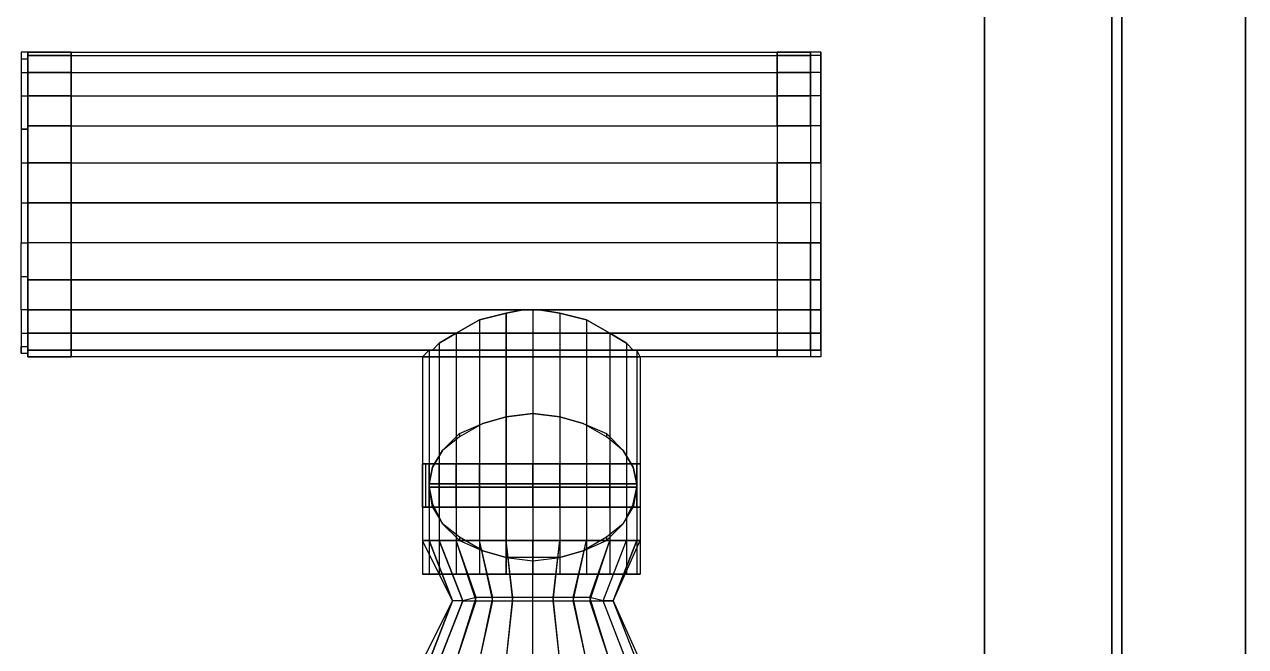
# Model space of a CAD drawing. Header units: metres. Extents: x 114 to 218, y 8 to 180.
# Drawn here: x 172.77 to 178.39, y 155.19 to 158.05 of the extents above; entities that cross this region are included whole.
import ezdxf

# ---------------------------------------------------------------- set-up
doc = ezdxf.new("R2010")
doc.units = ezdxf.units.M
doc.header["$MEASUREMENT"] = 0
for name, color, linetype in [('M-SA2S-Conn', 7, 'Continuous'), ('M-SA2S-Damp', 7, 'Continuous'), ('M-SA2S-Flex', 7, 'Continuous'), ('M-SA2S-Round', 7, 'Continuous'), ('S-3D-BEAM', 7, 'Continuous')]:
    doc.layers.add(name, color=color, linetype=linetype)

msp = doc.modelspace()

# ---------------------------------------------------------------- linework, layer by layer
at = {"layer": 'M-SA2S-Conn', "color": 5, "true_color": 0x0000ff}
for points in [[(172.788, 157.8882), (172.788, 157.919), (172.7572, 157.919), (172.7572, 157.8882), (172.788, 157.8882)], [(172.7572, 157.8882), (172.788, 157.8882)], [(172.7572, 157.8882), (172.7572, 157.8267), (172.788, 157.8267)], [(172.988, 157.919), (172.788, 157.919)], [(172.788, 157.7191), (172.788, 157.8267), (172.788, 157.8882), (172.788, 157.919)], [(172.788, 157.4114), (172.788, 157.5806), (172.788, 157.7191), (172.788, 157.8267), (172.788, 157.9036), (172.788, 157.919), (172.788, 157.9036), (172.788, 157.8267), (172.788, 157.7191), (172.788, 157.5806), (172.788, 157.4114), (172.788, 157.2268), (172.788, 157.0423), (172.788, 156.8731), (172.788, 156.7346), (172.788, 156.627), (172.788, 156.55), (172.788, 156.5193), (172.788, 156.55), (172.788, 156.627), (172.788, 156.7346), (172.788, 156.8731), (172.788, 157.0423), (172.788, 157.2268), (172.788, 157.4114)], [(172.788, 157.919), (172.788, 157.919)], [(172.788, 157.919), (172.788, 157.919)], [(172.988, 157.9036), (172.788, 157.9036)], [(172.988, 157.9036), (172.788, 157.9036)], [(172.788, 157.9036), (172.788, 157.9036)], [(172.788, 157.9036), (172.788, 157.9036)], [(172.788, 157.8882), (172.788, 157.8267), (172.788, 157.7191), (172.788, 157.5652), (172.788, 157.4114), (172.788, 157.2268), (172.788, 157.0423), (172.788, 156.8884), (172.788, 156.7346), (172.788, 156.627), (172.788, 156.5654)], [(172.788, 157.8882), (172.788, 157.8882)], [(172.788, 157.8882), (172.788, 157.8882)], [(172.988, 156.7346), (172.988, 156.627), (172.988, 156.55), (172.988, 156.5193), (172.988, 156.55), (172.988, 156.627), (172.988, 156.7346), (172.988, 156.8731), (172.988, 157.0423), (172.988, 157.2268), (172.988, 157.4114), (172.988, 157.5806), (172.988, 157.7191), (172.988, 157.8267), (172.988, 157.9036), (172.988, 157.919), (172.988, 157.9036), (172.988, 157.8267), (172.988, 157.7191), (172.988, 157.5806), (172.988, 157.4114), (172.988, 157.2268), (172.988, 157.0423), (172.988, 156.8731), (172.988, 156.7346)], [(172.988, 157.919), (172.988, 157.919)], [(172.988, 157.9036), (172.988, 157.9036)], [(172.988, 157.9036), (172.988, 157.9036)], [(172.7572, 157.8267), (172.788, 157.8267)], [(172.7572, 157.8267), (172.7572, 157.7191), (172.788, 157.7191)], [(172.788, 157.8267), (172.988, 157.8267)], [(172.988, 157.8267), (172.788, 157.8267)], [(172.788, 157.8267), (172.788, 157.8267)], [(172.788, 157.8267), (172.788, 157.8267)], [(172.788, 157.8267), (172.788, 157.8267)], [(172.788, 157.8267), (172.788, 157.8267)], [(172.988, 157.8267), (172.988, 157.8267)], [(172.988, 157.8267), (172.988, 157.8267)], [(172.7572, 157.7191), (172.788, 157.7191), (172.788, 157.5652), (172.7572, 157.5652), (172.7572, 157.4114), (172.788, 157.4114)], [(172.7572, 157.7191), (172.7572, 157.5652), (172.788, 157.5652)], [(172.788, 157.7191), (172.988, 157.7191)], [(172.988, 157.7191), (172.788, 157.7191)], [(172.788, 157.7191), (172.788, 157.7191)], [(172.788, 157.7191), (172.788, 157.7191)], [(172.788, 157.7191), (172.788, 157.7191)], [(172.788, 157.7191), (172.788, 157.7191)], [(172.988, 157.7191), (172.988, 157.7191)], [(172.988, 157.7191), (172.988, 157.7191)], [(172.7572, 157.5652), (172.7572, 157.4114), (172.788, 157.4114)], [(172.988, 157.5806), (172.788, 157.5806)], [(172.788, 157.5806), (172.988, 157.5806)], [(172.788, 157.5806), (172.788, 157.5806)], [(172.788, 157.5806), (172.788, 157.5806)], [(172.788, 156.5654), (172.788, 156.5347), (172.788, 156.5654), (172.788, 156.627), (172.788, 156.7346), (172.788, 156.8884), (172.788, 157.0423), (172.788, 157.2268), (172.788, 157.4114), (172.788, 157.5652)], [(172.788, 157.5652), (172.788, 157.5652)], [(172.788, 157.5652), (172.788, 157.5652)], [(172.988, 157.5806), (172.988, 157.5806)], [(172.988, 157.5806), (172.988, 157.5806)], [(172.7572, 157.4114), (172.7572, 157.2268), (172.788, 157.2268)], [(172.988, 157.4114), (172.788, 157.4114)], [(172.788, 157.4114), (172.988, 157.4114)], [(172.788, 157.4114), (172.788, 157.4114)], [(172.788, 157.4114), (172.788, 157.4114)], [(172.788, 157.4114), (172.788, 157.4114)], [(172.788, 157.4114), (172.788, 157.4114)], [(172.988, 157.4114), (172.988, 157.4114)], [(172.988, 157.4114), (172.988, 157.4114)], [(172.7572, 157.2268), (172.788, 157.2268)], [(172.7572, 157.2268), (172.7572, 157.0423), (172.788, 157.0423)], [(172.988, 157.2268), (172.788, 157.2268)], [(172.788, 157.2268), (172.988, 157.2268)], [(172.788, 157.2268), (172.788, 157.2268)], [(172.788, 157.2268), (172.788, 157.2268)], [(172.788, 157.2268), (172.788, 157.2268)], [(172.788, 157.2268), (172.788, 157.2268)], [(172.988, 157.2268), (172.988, 157.2268)], [(172.988, 157.2268), (172.988, 157.2268)], [(172.7572, 156.8884), (172.7572, 157.0423), (172.788, 157.0423)], [(172.988, 157.0423), (172.788, 157.0423)], [(172.988, 157.0423), (172.788, 157.0423)], [(172.788, 157.0423), (172.788, 157.0423)], [(172.788, 157.0423), (172.788, 157.0423)], [(172.788, 157.0423), (172.788, 157.0423)], [(172.788, 157.0423), (172.788, 157.0423)], [(172.988, 157.0423), (172.988, 157.0423)], [(172.988, 157.0423), (172.988, 157.0423)], [(172.788, 156.7346), (172.7572, 156.7346), (172.7572, 156.8884), (172.788, 156.8884)], [(172.7572, 156.8884), (172.788, 156.8884)], [(172.788, 156.8884), (172.788, 156.8884)], [(172.788, 156.8884), (172.788, 156.8884)], [(172.788, 156.8731), (172.988, 156.8731)], [(172.988, 156.8731), (172.788, 156.8731)], [(172.788, 156.8731), (172.788, 156.8731)], [(172.788, 156.8731), (172.788, 156.8731)], [(172.988, 156.8731), (172.988, 156.8731)], [(172.988, 156.8731), (172.988, 156.8731)], [(172.788, 156.7346), (172.7572, 156.7346), (172.7572, 156.627), (172.788, 156.627)], [(172.788, 156.7346), (172.988, 156.7346)], [(172.988, 156.7346), (172.788, 156.7346)], [(172.788, 156.7346), (172.788, 156.7346)], [(172.788, 156.7346), (172.788, 156.7346)], [(172.788, 156.7346), (172.788, 156.7346)], [(172.788, 156.7346), (172.788, 156.7346)], [(172.988, 156.7346), (172.988, 156.7346)], [(172.988, 156.7346), (172.988, 156.7346)], [(172.7572, 156.627), (172.788, 156.627)], [(172.7572, 156.627), (172.7572, 156.5654), (172.788, 156.5654)], [(172.788, 156.627), (172.988, 156.627)], [(172.988, 156.627), (172.788, 156.627)], [(172.788, 156.627), (172.788, 156.627)], [(172.788, 156.627), (172.788, 156.627)], [(172.788, 156.627), (172.788, 156.627)], [(172.788, 156.627), (172.788, 156.627)], [(172.988, 156.627), (172.988, 156.627)], [(172.988, 156.627), (172.988, 156.627)], [(172.7572, 156.5347), (172.7572, 156.5654), (172.788, 156.5654)], [(172.7572, 156.5654), (172.7572, 156.5347), (172.788, 156.5347)], [(172.788, 156.5654), (172.788, 156.5654)], [(172.788, 156.5654), (172.788, 156.5654)], [(172.788, 156.55), (172.988, 156.55)], [(172.988, 156.55), (172.788, 156.55)], [(172.788, 156.55), (172.788, 156.55)], [(172.788, 156.55), (172.788, 156.55)], [(172.788, 156.5347), (172.788, 156.5347)], [(172.988, 156.55), (172.988, 156.55)], [(172.988, 156.55), (172.988, 156.55)], [(172.788, 156.5193), (172.988, 156.5193)], [(172.788, 156.5193), (172.788, 156.5193)], [(172.988, 156.5193), (172.988, 156.5193)]]:
    msp.add_lwpolyline(points, dxfattribs=at)
at = {"layer": 'M-SA2S-Damp', "color": 1, "true_color": 0xff0000}
for points in [[(174.9876, 156.2424), (174.8799, 156.2116), (174.7723, 156.1501), (174.6953, 156.0886), (174.7723, 156.1655), (174.8799, 156.2116), (174.9876, 156.2424), (175.1106, 156.2578), (175.2337, 156.2424), (175.3414, 156.2116), (175.449, 156.1655), (175.526, 156.0886), (175.449, 156.1501), (175.3414, 156.2116), (175.2337, 156.2424), (175.1106, 156.2578), (174.9876, 156.2424)], [(175.1106, 156.2578), (175.1106, 156.2578)], [(175.1106, 156.2578), (175.1106, 156.2578)], [(174.8799, 156.2116), (174.8799, 156.2116)], [(174.8799, 156.2116), (174.8799, 156.2116)], [(174.9876, 156.2424), (174.9876, 156.2424)], [(174.9876, 156.2424), (174.9876, 156.2424)], [(175.2337, 156.2424), (175.2337, 156.2424)], [(175.2337, 156.2424), (175.2337, 156.2424)], [(175.3414, 156.2116), (175.3414, 156.2116)], [(175.3414, 156.2116), (175.3414, 156.2116)], [(174.7723, 156.1655), (174.7723, 156.1501)], [(174.7723, 156.1655), (174.7723, 156.1655)], [(174.7723, 156.1501), (174.7723, 156.1501)], [(175.449, 156.1655), (175.449, 156.1501)], [(175.449, 156.1655), (175.449, 156.1655)], [(175.449, 156.1501), (175.449, 156.1501)], [(174.6492, 156.0117), (174.6953, 156.0886), (174.6492, 156.0117)], [(174.6953, 156.0886), (174.6953, 156.0886)], [(175.526, 156.0886), (175.5721, 156.0117), (175.526, 156.0886)], [(175.526, 156.0886), (175.526, 156.0886)], [(174.6338, 156.0271), (174.6338, 155.8271), (174.603, 155.8271), (174.603, 156.0271), (174.6338, 156.0271)], [(174.603, 155.8271), (174.6338, 155.8271), (174.6338, 156.0271), (174.603, 156.0271)], [(174.603, 156.0271), (174.603, 156.0271)], [(174.6184, 155.8271), (174.6184, 156.0271), (174.6338, 156.0271), (174.6338, 155.8271), (174.6184, 155.8271)], [(174.6184, 155.8271), (174.6338, 155.8271), (174.6338, 156.0271), (174.6184, 156.0271)], [(174.6184, 156.0271), (174.6184, 156.0271)], [(174.6338, 156.0271), (174.68, 156.0271)], [(174.6338, 155.8271), (174.68, 155.8271), (174.68, 156.0271), (174.6338, 156.0271)], [(174.6338, 156.0271), (174.68, 156.0271), (174.68, 155.8271), (174.6338, 155.8271)], [(174.6338, 156.0271), (174.68, 156.0271)], [(174.6338, 156.0271), (174.6338, 156.0271)], [(174.6338, 156.0271), (174.6338, 156.0271)], [(174.6338, 156.0271), (174.6338, 156.0271)], [(174.6338, 156.0271), (174.6338, 156.0271)], [(174.7569, 155.8271), (174.68, 155.8271), (174.68, 156.0271), (174.7569, 156.0271)], [(174.7569, 156.0271), (174.68, 156.0271)], [(174.68, 156.0271), (174.7569, 156.0271)], [(174.7569, 156.0271), (174.68, 156.0271), (174.68, 155.8271), (174.7569, 155.8271)], [(174.68, 156.0271), (174.68, 156.0271)], [(174.68, 156.0271), (174.68, 156.0271)], [(174.68, 156.0271), (174.68, 156.0271)], [(174.68, 156.0271), (174.68, 156.0271)], [(174.8645, 155.8271), (174.7569, 155.8271), (174.7569, 156.0271), (174.8645, 156.0271)], [(174.8645, 155.8271), (174.8645, 156.0271), (174.7569, 156.0271), (174.7569, 155.8271), (174.8645, 155.8271)], [(174.8645, 156.0271), (174.8645, 155.8271), (174.7569, 155.8271), (174.7569, 156.0271), (174.8645, 156.0271)], [(174.8645, 156.0271), (174.7569, 156.0271), (174.7569, 155.8271), (174.8645, 155.8271)], [(174.7569, 156.0271), (174.7569, 156.0271)], [(174.7569, 156.0271), (174.7569, 156.0271)], [(174.7569, 156.0271), (174.7569, 156.0271)], [(174.7569, 156.0271), (174.7569, 156.0271)], [(174.8645, 155.8271), (174.8645, 156.0271), (174.9876, 156.0271), (174.9876, 155.8271), (174.8645, 155.8271)], [(174.8645, 155.8271), (174.9876, 155.8271), (174.9876, 156.0271), (174.8645, 156.0271)], [(174.8645, 156.0271), (174.9876, 156.0271), (174.9876, 155.8271), (174.8645, 155.8271)], [(174.9876, 156.0271), (174.8645, 156.0271), (174.8645, 155.8271), (174.9876, 155.8271)], [(174.8645, 156.0271), (174.8645, 156.0271)], [(174.8645, 156.0271), (174.8645, 156.0271)], [(174.8645, 156.0271), (174.8645, 156.0271)], [(174.8645, 156.0271), (174.8645, 156.0271)], [(174.9876, 156.0271), (175.1106, 156.0271), (175.1106, 155.8271), (175.2337, 155.8271), (175.2337, 156.0271), (175.1106, 156.0271)], [(174.9876, 155.8271), (175.1106, 155.8271), (175.1106, 156.0271), (174.9876, 156.0271)], [(174.9876, 156.0271), (175.1106, 156.0271), (175.1106, 155.8271), (174.9876, 155.8271)], [(175.1106, 156.0271), (174.9876, 156.0271), (174.9876, 155.8271), (175.1106, 155.8271)], [(174.9876, 156.0271), (174.9876, 156.0271)], [(174.9876, 156.0271), (174.9876, 156.0271)], [(174.9876, 156.0271), (174.9876, 156.0271)], [(174.9876, 156.0271), (174.9876, 156.0271)], [(175.2337, 156.0271), (175.1106, 156.0271)], [(175.1106, 156.0271), (175.2337, 156.0271), (175.2337, 155.8271), (175.1106, 155.8271)], [(175.2337, 156.0271), (175.1106, 156.0271), (175.1106, 155.8271), (175.2337, 155.8271)], [(175.1106, 156.0271), (175.1106, 156.0271)], [(175.1106, 156.0271), (175.1106, 156.0271)], [(175.1106, 156.0271), (175.1106, 156.0271)], [(175.1106, 156.0271), (175.1106, 156.0271)], [(175.2337, 156.0271), (175.3568, 156.0271), (175.3568, 155.8271), (175.2337, 155.8271)], [(175.3568, 156.0271), (175.2337, 156.0271), (175.2337, 155.8271), (175.3568, 155.8271)], [(175.2337, 156.0271), (175.3568, 156.0271), (175.3568, 155.8271), (175.2337, 155.8271)], [(175.3568, 156.0271), (175.2337, 156.0271), (175.2337, 155.8271), (175.3568, 155.8271)], [(175.2337, 156.0271), (175.2337, 156.0271)], [(175.2337, 156.0271), (175.2337, 156.0271)], [(175.2337, 156.0271), (175.2337, 156.0271)], [(175.2337, 156.0271), (175.2337, 156.0271)], [(175.3568, 156.0271), (175.4644, 156.0271), (175.4644, 155.8271), (175.3568, 155.8271)], [(175.4644, 155.8271), (175.4644, 156.0271), (175.3568, 156.0271), (175.3568, 155.8271), (175.4644, 155.8271)], [(175.3568, 156.0271), (175.4644, 156.0271), (175.4644, 155.8271), (175.3568, 155.8271)], [(175.3568, 156.0271), (175.3568, 155.8271), (175.4644, 155.8271), (175.4644, 156.0271), (175.3568, 156.0271)], [(175.3568, 156.0271), (175.3568, 156.0271)], [(175.3568, 156.0271), (175.3568, 156.0271)], [(175.3568, 156.0271), (175.3568, 156.0271)], [(175.3568, 156.0271), (175.3568, 156.0271)], [(175.4644, 156.0271), (175.5413, 156.0271), (175.5413, 155.8271), (175.4644, 155.8271)], [(175.5413, 156.0271), (175.4644, 156.0271)], [(175.4644, 156.0271), (175.5413, 156.0271), (175.5413, 155.8271), (175.4644, 155.8271)], [(175.4644, 156.0271), (175.5413, 156.0271), (175.5875, 156.0271), (175.5413, 156.0271), (175.5413, 155.8271), (175.5875, 155.8271), (175.5413, 155.8271), (175.4644, 155.8271)], [(175.4644, 156.0271), (175.4644, 156.0271)], [(175.4644, 156.0271), (175.4644, 156.0271)], [(175.4644, 156.0271), (175.4644, 156.0271)], [(175.4644, 156.0271), (175.4644, 156.0271)], [(175.5413, 156.0271), (175.5875, 156.0271)], [(175.5875, 156.0271), (175.5413, 156.0271), (175.5413, 155.8271), (175.5875, 155.8271)], [(175.5413, 156.0271), (175.5413, 156.0271)], [(175.5413, 156.0271), (175.5413, 156.0271)], [(175.5413, 156.0271), (175.5413, 156.0271)], [(175.5413, 156.0271), (175.5413, 156.0271)], [(175.5875, 155.8271), (175.5875, 156.0271), (175.6029, 156.0271), (175.6029, 155.8271), (175.5875, 155.8271)], [(175.6029, 156.0271), (175.5875, 156.0271), (175.5875, 155.8271), (175.6029, 155.8271)], [(175.6029, 156.0271), (175.6029, 155.8271), (175.5875, 155.8271), (175.5875, 156.0271), (175.6029, 156.0271)], [(175.6029, 156.0271), (175.5875, 156.0271), (175.5875, 155.8271), (175.6029, 155.8271)], [(175.5875, 156.0271), (175.5875, 156.0271)], [(175.5875, 156.0271), (175.5875, 156.0271)], [(175.5875, 156.0271), (175.5875, 156.0271)], [(175.5875, 156.0271), (175.5875, 156.0271)], [(175.6029, 156.0271), (175.6029, 156.0271)], [(175.6029, 156.0271), (175.6029, 156.0271)], [(174.6492, 156.0117), (174.6338, 155.9348), (174.6492, 156.0117)], [(175.5875, 155.9348), (175.5721, 156.0117), (175.5875, 155.9348), (174.6338, 155.9348)], [(174.6492, 156.0117), (174.6492, 156.0117)], [(175.5721, 156.0117), (175.5721, 156.0117)], [(175.5721, 156.0117), (175.5721, 156.0117)], [(174.6338, 155.9348), (175.5875, 155.9348)], [(174.6338, 155.9194), (174.6492, 155.8425), (174.6492, 155.8271), (174.6338, 155.9194), (175.5875, 155.9194), (175.5875, 155.9348), (174.6338, 155.9348)], [(174.6338, 155.9348), (174.6338, 155.9348), (174.6338, 155.9194)], [(174.6338, 155.9348), (174.6338, 155.9348), (175.5875, 155.9348), (174.6338, 155.9348), (175.5875, 155.9348)], [(174.6338, 155.9348), (175.5875, 155.9348), (174.6338, 155.9348), (175.5875, 155.9348), (175.5875, 155.9194), (174.6338, 155.9194), (174.6338, 155.9348)], [(174.6338, 155.9348), (174.6338, 155.9348)], [(174.6338, 155.9348), (174.6338, 155.9348)], [(174.6338, 155.9348), (174.6338, 155.9348)], [(174.6338, 155.9348), (174.6338, 155.9348)], [(174.6338, 155.9348), (174.6338, 155.9348)], [(174.6338, 155.9348), (174.6338, 155.9348)], [(174.6338, 155.9348), (174.6338, 155.9348)], [(175.5875, 155.9194), (174.6338, 155.9194)], [(174.6338, 155.9194), (175.5875, 155.9194), (174.6338, 155.9194)], [(175.5875, 155.9194), (175.5875, 155.9194), (174.6338, 155.9194), (174.6338, 155.9194)], [(174.6338, 155.9194), (175.5875, 155.9194), (174.6338, 155.9194), (175.5875, 155.9194), (174.6338, 155.9194), (175.5875, 155.9194)], [(174.6338, 155.9194), (174.6338, 155.9194)], [(174.6338, 155.9194), (174.6338, 155.9194)], [(174.6338, 155.9194), (174.6338, 155.9194)], [(174.6338, 155.9194), (174.6338, 155.9194)], [(174.6338, 155.9194), (174.6338, 155.9194)], [(174.6338, 155.9194), (174.6338, 155.9194)], [(174.6338, 155.9194), (174.6338, 155.9194)], [(175.5721, 155.8271), (175.5721, 155.8425), (175.5875, 155.9194), (175.5721, 155.8271)], [(175.5875, 155.9348), (175.5875, 155.9348)], [(175.5875, 155.9348), (175.5875, 155.9348)], [(175.5875, 155.9348), (175.5875, 155.9348)], [(175.5875, 155.9348), (175.5875, 155.9348)], [(175.5875, 155.9348), (175.5875, 155.9348)], [(175.5875, 155.9348), (175.5875, 155.9348)], [(175.5875, 155.9348), (175.5875, 155.9348)], [(175.5875, 155.9348), (175.5875, 155.9348)], [(175.5875, 155.9348), (175.5875, 155.9348)], [(175.5875, 155.9348), (175.5875, 155.9348)], [(175.5875, 155.9194), (175.5875, 155.9194)], [(175.5875, 155.9194), (175.5875, 155.9194)], [(175.5875, 155.9194), (175.5875, 155.9194)], [(175.5875, 155.9194), (175.5875, 155.9194)], [(175.5875, 155.9194), (175.5875, 155.9194)], [(175.5875, 155.9194), (175.5875, 155.9194)], [(175.5875, 155.9194), (175.5875, 155.9194)], [(174.603, 155.8271), (174.603, 155.8271)], [(174.6184, 155.8271), (174.6184, 155.8271)], [(174.68, 155.8271), (174.6338, 155.8271)], [(174.68, 155.8271), (174.6338, 155.8271)], [(174.6338, 155.8271), (174.6338, 155.8271)], [(174.6338, 155.8271), (174.6338, 155.8271)], [(174.6338, 155.8271), (174.6338, 155.8271)], [(174.6338, 155.8271), (174.6338, 155.8271)], [(174.6492, 155.8425), (174.6953, 155.7502)], [(174.6492, 155.8425), (174.6492, 155.8425)], [(174.6492, 155.8271), (174.6953, 155.7502), (174.7723, 155.6733), (174.8799, 155.6271), (174.9876, 155.5964), (175.1106, 155.581), (175.2337, 155.5964), (175.3414, 155.6271), (175.449, 155.6733), (175.526, 155.7502), (175.5721, 155.8271)], [(174.6492, 155.8271), (174.6492, 155.8271)], [(174.68, 155.8271), (174.7569, 155.8271)], [(174.7569, 155.8271), (174.68, 155.8271)], [(174.68, 155.8271), (174.68, 155.8271)], [(174.68, 155.8271), (174.68, 155.8271)], [(174.68, 155.8271), (174.68, 155.8271)], [(174.68, 155.8271), (174.68, 155.8271)], [(175.5721, 155.8425), (175.526, 155.7502), (175.449, 155.6887), (175.3414, 155.6271), (175.2337, 155.5964), (175.1106, 155.5964), (174.9876, 155.5964), (174.8799, 155.6271), (174.7723, 155.6887), (174.6953, 155.7502)], [(174.7569, 155.8271), (174.7569, 155.8271)], [(174.7569, 155.8271), (174.7569, 155.8271)], [(174.7569, 155.8271), (174.7569, 155.8271)], [(174.7569, 155.8271), (174.7569, 155.8271)], [(174.8645, 155.8271), (174.8645, 155.8271)], [(174.8645, 155.8271), (174.8645, 155.8271)], [(174.8645, 155.8271), (174.8645, 155.8271)], [(174.8645, 155.8271), (174.8645, 155.8271)], [(174.9876, 155.8271), (175.1106, 155.8271)], [(174.9876, 155.8271), (174.9876, 155.8271)], [(174.9876, 155.8271), (174.9876, 155.8271)], [(174.9876, 155.8271), (174.9876, 155.8271)], [(174.9876, 155.8271), (174.9876, 155.8271)], [(175.1106, 155.8271), (175.2337, 155.8271)], [(175.1106, 155.8271), (175.1106, 155.8271)], [(175.1106, 155.8271), (175.1106, 155.8271)], [(175.1106, 155.8271), (175.1106, 155.8271)], [(175.1106, 155.8271), (175.1106, 155.8271)], [(175.2337, 155.8271), (175.2337, 155.8271)], [(175.2337, 155.8271), (175.2337, 155.8271)], [(175.2337, 155.8271), (175.2337, 155.8271)], [(175.2337, 155.8271), (175.2337, 155.8271)], [(175.3568, 155.8271), (175.3568, 155.8271)], [(175.3568, 155.8271), (175.3568, 155.8271)], [(175.3568, 155.8271), (175.3568, 155.8271)], [(175.3568, 155.8271), (175.3568, 155.8271)], [(175.4644, 155.8271), (175.5413, 155.8271)], [(175.4644, 155.8271), (175.4644, 155.8271)], [(175.4644, 155.8271), (175.4644, 155.8271)], [(175.4644, 155.8271), (175.4644, 155.8271)], [(175.4644, 155.8271), (175.4644, 155.8271)], [(175.5875, 155.8271), (175.5413, 155.8271)], [(175.5413, 155.8271), (175.5413, 155.8271)], [(175.5413, 155.8271), (175.5413, 155.8271)], [(175.5413, 155.8271), (175.5413, 155.8271)], [(175.5413, 155.8271), (175.5413, 155.8271)], [(175.5721, 155.8425), (175.5721, 155.8425)], [(175.5721, 155.8271), (175.5721, 155.8271)], [(175.5875, 155.8271), (175.5875, 155.8271)], [(175.5875, 155.8271), (175.5875, 155.8271)], [(175.5875, 155.8271), (175.5875, 155.8271)], [(175.5875, 155.8271), (175.5875, 155.8271)], [(175.6029, 155.8271), (175.6029, 155.8271)], [(175.6029, 155.8271), (175.6029, 155.8271)], [(174.6953, 155.7502), (174.6953, 155.7502)], [(175.526, 155.7502), (175.526, 155.7502)], [(174.7723, 155.6887), (174.7723, 155.6733)], [(174.7723, 155.6887), (174.7723, 155.6887)], [(175.449, 155.6887), (175.449, 155.6733)], [(175.449, 155.6887), (175.449, 155.6887)], [(174.7723, 155.6733), (174.7723, 155.6733)], [(175.449, 155.6733), (175.449, 155.6733)], [(174.8799, 155.6271), (174.8799, 155.6271)], [(174.8799, 155.6271), (174.8799, 155.6271)], [(174.9876, 155.5964), (174.9876, 155.5964)], [(174.9876, 155.5964), (174.9876, 155.5964)], [(175.1106, 155.5964), (175.1106, 155.581)], [(175.1106, 155.5964), (175.1106, 155.5964)], [(175.1106, 155.581), (175.1106, 155.581)], [(175.2337, 155.5964), (175.2337, 155.5964)], [(175.2337, 155.5964), (175.2337, 155.5964)], [(175.3414, 155.6271), (175.3414, 155.6271)], [(175.3414, 155.6271), (175.3414, 155.6271)]]:
    msp.add_lwpolyline(points, dxfattribs=at)
at = {"layer": 'M-SA2S-Flex', "color": 5, "true_color": 0x0000ff}
for points in [[(174.7876, 155.3964), (174.7415, 155.3964), (174.603, 155.6733)], [(175.1106, 155.6733), (175.2337, 155.6733), (175.3568, 155.6733), (175.4644, 155.6733), (175.5413, 155.6733), (175.5875, 155.6733), (175.6029, 155.6733), (175.5875, 155.6733), (175.5413, 155.6733), (175.4644, 155.6733), (175.3568, 155.6733), (175.2337, 155.6733), (175.1106, 155.6733), (174.9876, 155.6733), (174.8645, 155.6733), (174.7569, 155.6733), (174.68, 155.6733), (174.6338, 155.6733), (174.603, 155.6733), (174.6338, 155.6733), (174.68, 155.6733), (174.7569, 155.6733), (174.8645, 155.6733), (174.9876, 155.6733), (175.1106, 155.6733)], [(174.603, 155.6733), (174.603, 155.6733)], [(174.68, 155.6733), (174.7876, 155.3964), (174.7415, 155.3964), (174.6338, 155.6733)], [(174.6338, 155.6733), (174.7415, 155.3964)], [(174.6338, 155.6733), (174.6338, 155.6733)], [(174.6338, 155.6733), (174.6338, 155.6733)], [(174.8492, 155.4118), (174.7876, 155.3964), (174.68, 155.6733)], [(174.68, 155.6733), (174.68, 155.6733)], [(174.68, 155.6733), (174.68, 155.6733)], [(174.7876, 155.3964), (174.8492, 155.3964), (174.7569, 155.6733)], [(174.9261, 155.4118), (174.8492, 155.4118), (174.7569, 155.6733)], [(174.7569, 155.6733), (174.7569, 155.6733)], [(174.7569, 155.6733), (174.7569, 155.6733)], [(174.8492, 155.3964), (174.9261, 155.3964), (174.8645, 155.6733)], [(175.0184, 155.4118), (174.9261, 155.4118), (174.8645, 155.6733)], [(174.8645, 155.6733), (174.8645, 155.6733)], [(174.8645, 155.6733), (174.8645, 155.6733)], [(174.9261, 155.3964), (175.0184, 155.3964), (174.9876, 155.6733)], [(175.1106, 155.4118), (175.0184, 155.4118), (174.9876, 155.6733)], [(174.9876, 155.6733), (174.9876, 155.6733)], [(174.9876, 155.6733), (174.9876, 155.6733)], [(175.0184, 155.3964), (175.1106, 155.3964), (175.1106, 155.6733)], [(175.1106, 155.3964), (175.2029, 155.3964), (175.2337, 155.6733)], [(175.2029, 155.4118), (175.1106, 155.4118), (175.1106, 155.6733)], [(175.1106, 155.6733), (175.1106, 155.6733)], [(175.1106, 155.6733), (175.1106, 155.6733)], [(175.2029, 155.3964), (175.2952, 155.3964), (175.3568, 155.6733)], [(175.2952, 155.4118), (175.2029, 155.4118), (175.2337, 155.6733)], [(175.2337, 155.6733), (175.2337, 155.6733)], [(175.2337, 155.6733), (175.2337, 155.6733)], [(175.2952, 155.3964), (175.3721, 155.3964), (175.4644, 155.6733)], [(175.3721, 155.4118), (175.2952, 155.4118), (175.3568, 155.6733)], [(175.3568, 155.6733), (175.3568, 155.6733)], [(175.3568, 155.6733), (175.3568, 155.6733)], [(175.3721, 155.3964), (175.4337, 155.3964), (175.5413, 155.6733)], [(175.4337, 155.3964), (175.3721, 155.4118), (175.4644, 155.6733)], [(175.4337, 155.3964), (175.4798, 155.3964), (175.5875, 155.6733)], [(175.4798, 155.3964), (175.4337, 155.3964), (175.5413, 155.6733)], [(175.4644, 155.6733), (175.4644, 155.6733)], [(175.4644, 155.6733), (175.4644, 155.6733)], [(175.5875, 155.6733), (175.4798, 155.3964), (175.6029, 155.6733)], [(175.5413, 155.6733), (175.5413, 155.6733)], [(175.5413, 155.6733), (175.5413, 155.6733)], [(175.5875, 155.6733), (175.5875, 155.6733)], [(175.5875, 155.6733), (175.5875, 155.6733)], [(175.6029, 155.6733), (175.6029, 155.6733)], [(174.8645, 155.1195), (174.7569, 155.1195), (174.8492, 155.4118)], [(174.8492, 155.4118), (174.8492, 155.4118)], [(174.9876, 155.1195), (174.8645, 155.1195), (174.9261, 155.4118)], [(174.9261, 155.4118), (174.9261, 155.4118)], [(175.1106, 155.1195), (174.9876, 155.1195), (175.0184, 155.4118)], [(175.0184, 155.4118), (175.0184, 155.4118)], [(175.2337, 155.1195), (175.1106, 155.1195), (175.1106, 155.4118)], [(175.1106, 155.4118), (175.1106, 155.4118)], [(175.3568, 155.1195), (175.2337, 155.1195), (175.2029, 155.4118)], [(175.2029, 155.4118), (175.2029, 155.4118)], [(175.4644, 155.1195), (175.3568, 155.1195), (175.2952, 155.4118)], [(175.2952, 155.4118), (175.2952, 155.4118)], [(175.5413, 155.1195), (175.4644, 155.1195), (175.3721, 155.4118)], [(175.3721, 155.4118), (175.3721, 155.4118)], [(174.7876, 155.3964), (174.68, 155.1195), (174.6338, 155.1195), (174.7415, 154.8273), (174.7415, 154.8427), (174.603, 155.1195), (174.6338, 155.1195), (174.7415, 155.3964)], [(174.603, 155.1195), (174.7415, 155.3964), (174.6338, 155.1195), (174.603, 155.1195)], [(174.68, 155.1195), (174.7569, 155.1195), (174.8492, 155.3964)], [(174.7569, 155.1195), (174.68, 155.1195), (174.7876, 155.3964)], [(174.7415, 155.3964), (174.7415, 155.3964)], [(174.7415, 155.3964), (174.7415, 155.3964)], [(174.7569, 155.1195), (174.8645, 155.1195), (174.9261, 155.3964)], [(174.7876, 155.3964), (174.7876, 155.3964)], [(174.7876, 155.3964), (174.7876, 155.3964)], [(174.8492, 155.3964), (174.8492, 155.3964)], [(174.8645, 155.1195), (174.9876, 155.1195), (175.0184, 155.3964)], [(174.9261, 155.3964), (174.9261, 155.3964)], [(174.9876, 155.1195), (175.1106, 155.1195), (175.1106, 155.3964)], [(175.0184, 155.3964), (175.0184, 155.3964)], [(175.1106, 155.1195), (175.2337, 155.1195), (175.2029, 155.3964)], [(175.1106, 155.3964), (175.1106, 155.3964)], [(175.2029, 155.3964), (175.2029, 155.3964)], [(175.2337, 155.1195), (175.3568, 155.1195), (175.2952, 155.3964)], [(175.2952, 155.3964), (175.2952, 155.3964)], [(175.3568, 155.1195), (175.4644, 155.1195), (175.3721, 155.3964)], [(175.3721, 155.3964), (175.3721, 155.3964)], [(175.4644, 155.1195), (175.5413, 155.1195), (175.4337, 155.3964)], [(175.5875, 155.1195), (175.5413, 155.1195), (175.4337, 155.3964)], [(175.4337, 155.3964), (175.4337, 155.3964)], [(175.4337, 155.3964), (175.4337, 155.3964)], [(175.5413, 155.1195), (175.5875, 155.1195), (175.4798, 155.3964), (175.6029, 155.1195), (175.5875, 155.1195)], [(175.6029, 155.1195), (175.5875, 155.1195), (175.4798, 155.3964)], [(175.4798, 155.3964), (175.4798, 155.3964)]]:
    msp.add_lwpolyline(points, dxfattribs=at)
at = {"layer": 'M-SA2S-Round', "color": 5, "true_color": 0x0000ff}
for points in [[(172.788, 157.0423), (172.788, 157.2268), (172.788, 157.4114), (172.788, 157.5806), (172.788, 157.7191), (172.788, 157.8267), (172.788, 157.9036), (172.788, 157.919), (172.788, 157.9036), (172.788, 157.8267), (172.788, 157.7191), (172.788, 157.5806)], [(172.788, 157.919), (176.3873, 157.919)], [(172.788, 157.919), (172.788, 157.919)], [(172.788, 157.9036), (176.3873, 157.9036)], [(172.788, 157.9036), (176.3873, 157.9036)], [(172.788, 157.9036), (172.788, 157.9036)], [(172.788, 157.9036), (172.788, 157.9036)], [(176.4335, 157.8267), (176.4335, 157.9036), (176.2335, 157.9036), (176.2335, 157.919)], [(176.4335, 157.9036), (176.4335, 157.919), (176.2335, 157.919), (176.2335, 157.9036)], [(176.4335, 157.919), (176.4335, 157.9036), (176.2335, 157.9036), (176.2335, 157.8267)], [(176.2335, 157.919), (176.2335, 157.919)], [(176.4335, 157.7191), (176.4335, 157.8267), (176.2335, 157.8267), (176.2335, 157.9036)], [(176.4335, 157.9036), (176.4335, 157.8267), (176.2335, 157.8267), (176.2335, 157.7191)], [(176.2335, 157.9036), (176.2335, 157.9036)], [(176.2335, 157.9036), (176.2335, 157.9036)], [(176.3873, 157.5806), (176.3873, 157.7191), (176.3873, 157.8267), (176.3873, 157.9036), (176.3873, 157.919), (176.3873, 157.9036), (176.3873, 157.8267), (176.3873, 157.7191), (176.3873, 157.5806), (176.3873, 157.4114), (176.3873, 157.2268), (176.3873, 157.0423)], [(176.3873, 157.919), (176.3873, 157.919)], [(176.3873, 157.9036), (176.3873, 157.9036)], [(176.3873, 157.9036), (176.3873, 157.9036)], [(176.4335, 157.919), (176.4335, 157.919)], [(176.4335, 157.9036), (176.4335, 157.9036)], [(176.4335, 157.9036), (176.4335, 157.9036)], [(172.788, 157.8267), (176.3873, 157.8267)], [(172.788, 157.8267), (176.3873, 157.8267)], [(172.788, 157.8267), (172.788, 157.8267)], [(172.788, 157.8267), (172.788, 157.8267)], [(176.4335, 157.5806), (176.4335, 157.7191), (176.2335, 157.7191), (176.2335, 157.8267)], [(176.4335, 157.8267), (176.4335, 157.7191), (176.2335, 157.7191), (176.2335, 157.5806)], [(176.2335, 157.8267), (176.2335, 157.8267)], [(176.2335, 157.8267), (176.2335, 157.8267)], [(176.3873, 157.8267), (176.3873, 157.8267)], [(176.3873, 157.8267), (176.3873, 157.8267)], [(176.4335, 157.8267), (176.4335, 157.8267)], [(176.4335, 157.8267), (176.4335, 157.8267)], [(172.788, 157.7191), (176.3873, 157.7191)], [(172.788, 157.7191), (176.3873, 157.7191)], [(172.788, 157.7191), (172.788, 157.7191)], [(172.788, 157.7191), (172.788, 157.7191)], [(176.4335, 157.4114), (176.4335, 157.5806), (176.2335, 157.5806), (176.2335, 157.7191)], [(176.4335, 157.7191), (176.4335, 157.5806), (176.2335, 157.5806), (176.2335, 157.4114)], [(176.2335, 157.7191), (176.2335, 157.7191)], [(176.2335, 157.7191), (176.2335, 157.7191)], [(176.3873, 157.7191), (176.3873, 157.7191)], [(176.3873, 157.7191), (176.3873, 157.7191)], [(176.4335, 157.7191), (176.4335, 157.7191)], [(176.4335, 157.7191), (176.4335, 157.7191)], [(172.788, 157.4114), (172.788, 157.5806), (176.3873, 157.5806), (176.3873, 157.4114)], [(172.788, 157.5806), (176.3873, 157.5806)], [(172.788, 157.5806), (172.788, 157.5806)], [(172.788, 157.5806), (172.788, 157.5806)], [(176.2335, 157.5806), (176.2335, 157.4114), (176.4335, 157.4114), (176.4335, 157.2268), (176.2335, 157.2268), (176.2335, 157.4114)], [(176.4335, 157.5806), (176.4335, 157.4114), (176.2335, 157.4114), (176.2335, 157.2268)], [(176.2335, 157.5806), (176.2335, 157.5806)], [(176.2335, 157.5806), (176.2335, 157.5806)], [(176.3873, 157.5806), (176.3873, 157.5806)], [(176.3873, 157.5806), (176.3873, 157.5806)], [(176.4335, 157.5806), (176.4335, 157.5806)], [(176.4335, 157.5806), (176.4335, 157.5806)], [(172.788, 157.2268), (172.788, 157.4114), (176.3873, 157.4114), (176.3873, 157.2268)], [(172.788, 157.4114), (176.3873, 157.4114)], [(172.788, 157.4114), (172.788, 157.4114)], [(172.788, 157.4114), (172.788, 157.4114)], [(176.4335, 157.4114), (176.4335, 157.2268), (176.2335, 157.2268), (176.2335, 157.0423)], [(176.2335, 157.4114), (176.2335, 157.4114)], [(176.2335, 157.4114), (176.2335, 157.4114)], [(176.3873, 157.4114), (176.3873, 157.4114)], [(176.3873, 157.4114), (176.3873, 157.4114)], [(176.4335, 157.4114), (176.4335, 157.4114)], [(176.4335, 157.4114), (176.4335, 157.4114)], [(176.3873, 157.2268), (172.788, 157.2268)], [(172.788, 157.0423), (172.788, 157.2268), (176.3873, 157.2268), (176.3873, 157.0423), (172.788, 157.0423)], [(172.788, 157.2268), (172.788, 157.2268)], [(172.788, 157.2268), (172.788, 157.2268)], [(176.2335, 157.2268), (176.2335, 157.0423), (176.2335, 156.8731), (176.2335, 156.7346), (176.2335, 156.627), (176.2335, 156.55)], [(176.4335, 157.2268), (176.4335, 157.0423), (176.2335, 157.0423), (176.2335, 156.8731)], [(176.2335, 157.0423), (176.4335, 157.0423), (176.4335, 157.2268)], [(176.2335, 157.2268), (176.2335, 157.2268)], [(176.2335, 157.2268), (176.2335, 157.2268)], [(176.3873, 157.2268), (176.3873, 157.2268)], [(176.3873, 157.2268), (176.3873, 157.2268)], [(176.4335, 157.2268), (176.4335, 157.2268)], [(176.4335, 157.2268), (176.4335, 157.2268)], [(172.788, 157.0423), (172.788, 156.8731), (176.3873, 156.8731), (176.3873, 157.0423), (172.788, 157.0423)], [(176.3873, 156.8731), (176.3873, 156.7346), (172.788, 156.7346), (172.788, 156.8731), (172.788, 157.0423)], [(176.3873, 157.0423), (176.3873, 156.8731), (172.788, 156.8731)], [(172.788, 157.0423), (172.788, 157.0423)], [(172.788, 157.0423), (172.788, 157.0423)], [(176.4335, 157.0423), (176.4335, 156.8731), (176.2335, 156.8731), (176.2335, 156.7346)], [(176.2335, 157.0423), (176.2335, 157.0423)], [(176.2335, 157.0423), (176.2335, 157.0423)], [(176.3873, 157.0423), (176.3873, 157.0423)], [(176.3873, 157.0423), (176.3873, 157.0423)], [(176.4335, 156.55), (176.4335, 156.627), (176.4335, 156.7346), (176.4335, 156.8731), (176.4335, 157.0423)], [(176.4335, 157.0423), (176.4335, 157.0423)], [(176.4335, 157.0423), (176.4335, 157.0423)], [(172.788, 156.8731), (172.788, 156.7346), (176.3873, 156.7346), (176.3873, 156.8731)], [(172.788, 156.8731), (172.788, 156.8731)], [(172.788, 156.8731), (172.788, 156.8731)], [(176.4335, 156.8731), (176.4335, 156.7346), (176.2335, 156.7346), (176.2335, 156.627)], [(176.2335, 156.8731), (176.4335, 156.8731)], [(176.2335, 156.8731), (176.2335, 156.8731)], [(176.2335, 156.8731), (176.2335, 156.8731)], [(176.3873, 156.8731), (176.3873, 156.8731)], [(176.3873, 156.8731), (176.3873, 156.8731)], [(176.4335, 156.8731), (176.4335, 156.8731)], [(176.4335, 156.8731), (176.4335, 156.8731)], [(172.788, 156.7346), (172.788, 156.627), (176.3873, 156.627), (176.3873, 156.7346)], [(176.3873, 156.627), (176.3873, 156.55), (172.788, 156.55), (172.788, 156.627), (172.788, 156.7346)], [(176.3873, 156.7346), (176.3873, 156.627), (172.788, 156.627)], [(172.788, 156.7346), (172.788, 156.7346)], [(172.788, 156.7346), (172.788, 156.7346)], [(175.0645, 156.7346), (174.9876, 156.7192), (174.8645, 156.6885), (174.7569, 156.627), (175.4644, 156.627), (175.3568, 156.6885), (175.2337, 156.7192), (175.1414, 156.7346)], [(174.7569, 156.627), (174.8645, 156.6885), (174.9876, 156.7192), (175.0645, 156.7346), (175.1106, 156.7346), (175.1414, 156.7346)], [(174.9876, 155.5195), (174.9876, 156.7192)], [(174.9876, 156.7192), (174.9876, 155.5195)], [(174.9876, 156.7192), (174.9876, 156.7192)], [(174.9876, 156.7192), (174.9876, 156.7192)], [(175.0645, 156.7346), (175.1414, 156.7346), (175.1106, 156.7346), (175.0645, 156.7346)], [(175.0645, 156.7346), (175.1414, 156.7346), (175.2337, 156.7192), (175.3568, 156.6885), (175.4644, 156.627)], [(175.0645, 156.7346), (175.0645, 156.7346)], [(175.0645, 156.7346), (175.0645, 156.7346)], [(175.1106, 156.7346), (175.1106, 155.5195)], [(175.1106, 156.7346), (175.1106, 155.5195)], [(175.1106, 156.7346), (175.1106, 156.7346)], [(175.1106, 156.7346), (175.1106, 156.7346)], [(175.1414, 156.7346), (175.1414, 156.7346)], [(175.1414, 156.7346), (175.1414, 156.7346)], [(175.2337, 156.7192), (175.2337, 155.5195)], [(175.2337, 156.7192), (175.2337, 155.5195)], [(175.2337, 156.7192), (175.2337, 156.7192)], [(175.2337, 156.7192), (175.2337, 156.7192)], [(176.4335, 156.7346), (176.4335, 156.627), (176.2335, 156.627), (176.2335, 156.55)], [(176.2335, 156.7346), (176.4335, 156.7346)], [(176.2335, 156.7346), (176.2335, 156.7346)], [(176.2335, 156.7346), (176.2335, 156.7346)], [(176.3873, 156.7346), (176.3873, 156.7346)], [(176.3873, 156.7346), (176.3873, 156.7346)], [(176.4335, 156.7346), (176.4335, 156.7346)], [(176.4335, 156.7346), (176.4335, 156.7346)], [(174.8645, 156.6885), (174.8645, 155.5195)], [(174.8645, 156.6885), (174.8645, 155.5195)], [(174.8645, 156.6885), (174.8645, 156.6885)], [(174.8645, 156.6885), (174.8645, 156.6885)], [(175.3568, 156.6885), (175.3568, 155.5195)], [(175.3568, 156.6885), (175.3568, 155.5195)], [(175.3568, 156.6885), (175.3568, 156.6885)], [(175.3568, 156.6885), (175.3568, 156.6885)], [(172.788, 156.627), (172.788, 156.55)], [(172.788, 156.627), (172.788, 156.627)], [(172.788, 156.627), (172.788, 156.627)], [(174.7569, 156.627), (174.68, 156.5808), (174.6492, 156.55), (175.5721, 156.55), (175.5413, 156.5808), (175.4644, 156.627)], [(174.6492, 156.55), (174.68, 156.5808), (174.7569, 156.627), (175.4644, 156.627), (175.5413, 156.5808), (175.5721, 156.55)], [(174.7569, 156.627), (174.7569, 155.5195)], [(174.7569, 156.627), (174.7569, 155.5195)], [(174.7569, 156.627), (174.7569, 156.627)], [(174.7569, 156.627), (174.7569, 156.627)], [(174.7569, 156.627), (174.7569, 156.627)], [(175.4644, 156.627), (175.4644, 155.5195)], [(175.4644, 156.627), (175.4644, 155.5195)], [(175.4644, 156.627), (175.4644, 156.627)], [(175.4644, 156.627), (175.4644, 156.627)], [(175.4644, 156.627), (175.4644, 156.627)], [(175.4644, 156.627), (175.4644, 156.627)], [(176.4335, 156.627), (176.4335, 156.55), (176.2335, 156.55), (176.2335, 156.5193)], [(176.2335, 156.627), (176.4335, 156.627)], [(176.2335, 156.627), (176.2335, 156.627)], [(176.2335, 156.627), (176.2335, 156.627)], [(176.3873, 156.55), (176.3873, 156.627)], [(176.3873, 156.627), (176.3873, 156.627)], [(176.3873, 156.627), (176.3873, 156.627)], [(176.4335, 156.627), (176.4335, 156.627)], [(176.4335, 156.627), (176.4335, 156.627)], [(172.788, 156.55), (172.788, 156.5193), (172.788, 156.55), (176.3873, 156.55), (176.3873, 156.5193)], [(176.3873, 156.55), (176.3873, 156.5193), (172.788, 156.5193)], [(172.788, 156.55), (172.788, 156.55)], [(172.788, 156.55), (172.788, 156.55)], [(175.6029, 156.5193), (175.5875, 156.55), (175.5721, 156.55), (174.6492, 156.55), (174.6338, 156.55), (174.603, 156.5193), (175.6029, 156.5193), (175.5875, 156.55), (175.5721, 156.55)], [(174.603, 156.5193), (174.6338, 156.55), (174.6492, 156.55)], [(174.6338, 156.55), (174.6338, 155.5195)], [(174.6338, 156.55), (174.6338, 155.5195)], [(174.6338, 156.55), (174.6338, 156.55)], [(174.6338, 156.55), (174.6338, 156.55)], [(174.6492, 156.55), (174.6492, 156.55)], [(174.6492, 156.55), (174.6492, 156.55)], [(174.68, 156.5808), (174.68, 155.5195)], [(174.68, 156.5808), (174.68, 155.5195)], [(174.68, 156.5808), (174.68, 156.5808)], [(174.68, 156.5808), (174.68, 156.5808)], [(175.5413, 156.5808), (175.5413, 155.5195)], [(175.5413, 156.5808), (175.5413, 155.5195)], [(175.5413, 156.5808), (175.5413, 156.5808)], [(175.5413, 156.5808), (175.5413, 156.5808)], [(175.5721, 156.55), (175.5721, 156.55)], [(175.5721, 156.55), (175.5721, 156.55)], [(175.5875, 156.55), (175.5875, 155.5195)], [(175.5875, 156.55), (175.5875, 155.5195)], [(175.5875, 156.55), (175.5875, 156.55)], [(175.5875, 156.55), (175.5875, 156.55)], [(176.4335, 156.55), (176.4335, 156.5193), (176.2335, 156.5193), (176.2335, 156.55), (176.4335, 156.55), (176.4335, 156.5193)], [(176.2335, 156.55), (176.2335, 156.55)], [(176.2335, 156.55), (176.2335, 156.55)], [(176.3873, 156.55), (176.3873, 156.55)], [(176.3873, 156.55), (176.3873, 156.55)], [(176.4335, 156.55), (176.4335, 156.55)], [(176.4335, 156.55), (176.4335, 156.55)], [(172.788, 156.5193), (172.788, 156.5193)], [(174.603, 156.5193), (174.603, 155.5195)], [(174.603, 156.5193), (174.603, 156.5193)], [(175.6029, 156.5193), (175.6029, 155.5195)], [(175.6029, 156.5193), (175.6029, 156.5193)], [(176.2335, 156.5193), (176.2335, 156.5193)], [(176.3873, 156.5193), (176.3873, 156.5193)], [(176.4335, 156.5193), (176.4335, 156.5193)], [(175.5875, 155.5195), (175.6029, 155.5195), (175.5875, 155.5195), (175.5413, 155.5195), (175.4644, 155.5195), (175.3568, 155.5195), (175.2337, 155.5195), (175.1106, 155.5195), (174.9876, 155.5195), (174.8645, 155.5195), (174.7569, 155.5195), (174.68, 155.5195), (174.6338, 155.5195), (174.603, 155.5195), (174.6338, 155.5195), (174.68, 155.5195), (174.7569, 155.5195), (174.8645, 155.5195), (174.9876, 155.5195), (175.1106, 155.5195), (175.2337, 155.5195), (175.3568, 155.5195), (175.4644, 155.5195), (175.5413, 155.5195), (175.5875, 155.5195)], [(174.603, 155.5195), (174.603, 155.5195)], [(174.6338, 155.5195), (174.6338, 155.5195)], [(174.6338, 155.5195), (174.6338, 155.5195)], [(174.68, 155.5195), (174.68, 155.5195)], [(174.68, 155.5195), (174.68, 155.5195)], [(174.7569, 155.5195), (174.7569, 155.5195)], [(174.7569, 155.5195), (174.7569, 155.5195)], [(174.8645, 155.5195), (174.8645, 155.5195)], [(174.8645, 155.5195), (174.8645, 155.5195)], [(174.9876, 155.5195), (174.9876, 155.5195)], [(174.9876, 155.5195), (174.9876, 155.5195)], [(175.1106, 155.5195), (175.1106, 155.5195)], [(175.1106, 155.5195), (175.1106, 155.5195)], [(175.2337, 155.5195), (175.2337, 155.5195)], [(175.2337, 155.5195), (175.2337, 155.5195)], [(175.3568, 155.5195), (175.3568, 155.5195)], [(175.3568, 155.5195), (175.3568, 155.5195)], [(175.4644, 155.5195), (175.4644, 155.5195)], [(175.4644, 155.5195), (175.4644, 155.5195)], [(175.5413, 155.5195), (175.5413, 155.5195)], [(175.5413, 155.5195), (175.5413, 155.5195)], [(175.5875, 155.5195), (175.5875, 155.5195)], [(175.5875, 155.5195), (175.5875, 155.5195)], [(175.6029, 155.5195), (175.6029, 155.5195)]]:
    msp.add_lwpolyline(points, dxfattribs=at)
at = {"layer": 'S-3D-BEAM', "color": 4, "true_color": 0x00ffff}
for points in [[(177.1872, 162.0105), (178.387, 162.0105), (178.387, 162.0105), (178.387, 107.8361), (177.1872, 107.8361), (177.1872, 162.0105)], [(177.1872, 107.8361), (177.1872, 162.0105), (177.1872, 107.8361)], [(177.7717, 162.0105), (177.1872, 162.0105), (177.1872, 162.0105), (177.1872, 107.8361), (177.7717, 107.8361), (177.7717, 162.0105)], [(177.1872, 162.0105), (177.7717, 162.0105), (177.7717, 162.0105), (177.7717, 107.8361), (177.1872, 107.8361), (177.1872, 162.0105)], [(177.1872, 107.8361), (177.1872, 162.0105), (177.1872, 107.8361)], [(178.387, 162.0105), (177.1872, 162.0105), (177.1872, 162.0105), (177.1872, 107.8361), (178.387, 107.8361), (178.387, 162.0105)], [(177.8178, 162.0105), (178.387, 162.0105), (177.8178, 162.0105), (177.8178, 162.0105), (177.8178, 107.8361), (178.387, 107.8361), (178.387, 162.0105), (178.387, 162.0105), (177.1872, 162.0105), (177.7717, 162.0105)], [(177.7717, 107.8361), (177.7717, 162.0105), (177.7717, 107.8361)], [(177.8178, 162.0105), (178.387, 162.0105), (178.387, 162.0105), (178.387, 107.8361), (177.8178, 107.8361), (177.8178, 162.0105)], [(177.8178, 107.8361), (177.8178, 162.0105), (177.8178, 107.8361)], [(178.387, 107.8361), (178.387, 162.0105), (178.387, 107.8361)], [(178.387, 107.8361), (178.387, 162.0105), (178.387, 107.8361)]]:
    msp.add_lwpolyline(points, dxfattribs=at)

doc.saveas('drawing.dxf')
